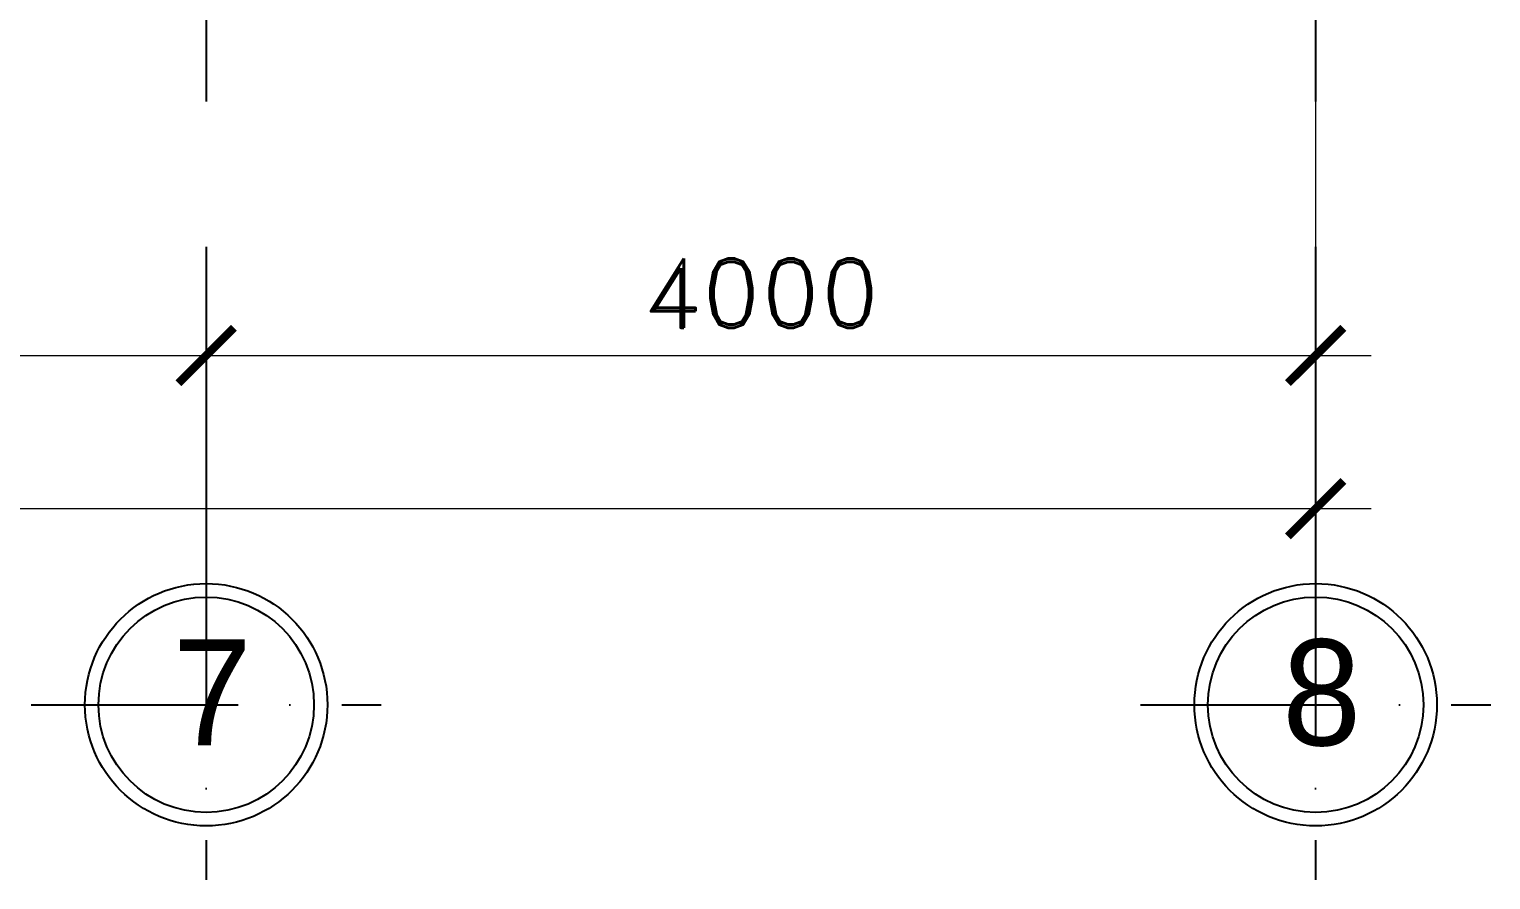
# Model space of a CAD drawing. Header units: inches. Extents: x 452443 to 881249, y 975131 to 1198310.
# Drawn here: x 482164 to 487433, y 1031891 to 1034959 of the extents above; entities that cross this region are included whole.
import ezdxf
from ezdxf.enums import TextEntityAlignment as Align

# ---------------------------------------------------------------- set-up
doc = ezdxf.new("R2010")
doc.units = ezdxf.units.IN
doc.header["$LTSCALE"] = 3.5
doc.header["$MEASUREMENT"] = 0
doc.linetypes.add('ACAD_ISO10W100', pattern=[18, 12, -3, 0, -3])
doc.linetypes.add('CENTER', pattern=[2, 1.25, -0.25, 0.25, -0.25])
for name, color, linetype in [('DOOR-84', 84, 'Continuous'), ('NOI THAT', 42, 'Continuous'), ('text', 3, 'Continuous'), ('thuocdo', 3, 'Continuous'), ('Truc', 252, 'Continuous'), ('VISIONABLE-LINE126', 126, 'Continuous')]:
    doc.layers.add(name, color=color, linetype=linetype)
doc.styles.add('romand', font='romand.shx')
doc.styles.add('STYLE5', font='VAVON_.TTF')
doc.dimstyles.new('TL100', dxfattribs={"dimscale": 100, "dimtxt": 2.5, "dimasz": 2, "dimexe": 2, "dimexo": 1, "dimgap": 1, "dimtad": 1, "dimdec": 0, "dimzin": 0, "dimdsep": 46, "dimtxsty": 'romand', "dimblk": 'ARCHTICK', "dimcen": 2, "dimdle": 2, "dimclrd": 256, "dimclre": 256, "dimclrt": 7, "dimadec": 0, "dimazin": 0, "dimtfac": 0.004, "dimtdec": 0, "dimtmove": 2, "dimatfit": 3, "dimfxl": 1, "dimtolj": 1, "dimtzin": 0, "dimlwd": 20, "dimlwe": 20, "dimarcsym": 1})

# ---------------------------------------------------------------- blocks, each defined once
blk = doc.blocks.new('truc tron')
at = {"layer": 'DOOR-84', "linetype": 'ACAD_ISO10W100', "ltscale": 20}
for p, q in [((0, -710.4), (0, 710.4)), ((710.4, 0), (-710.4, 0))]:
    blk.add_line(p, q, dxfattribs=at)
at = {"layer": 'DOOR-84', "linetype": 'Continuous'}
blk.add_circle((0, 0), 491.8, dxfattribs=at)
at = {"layer": 'NOI THAT', "linetype": 'Continuous'}
blk.add_circle((0, 0), 437.2, dxfattribs=at)
blk = doc.blocks.new('_ArchTick')
at = {"color": 0, "linetype": 'ByBlock', "const_width": 0.15}
blk.add_lwpolyline([(-0.5, -0.5), (0.5, 0.5)], dxfattribs=at)
blk = doc.blocks.new('*D3112')
at = {"layer": 'DEFPOINTS', "color": 0}
for p in [(478801.6, 1037086.7), (482801.6, 1033782), (482801.6, 1033727.7)]:
    blk.add_point(p, dxfattribs=at)
at = {"layer": 'thuocdo', "lineweight": 20}
for p, q in [((478801.6, 1036986.7), (478801.6, 1033582)), ((482801.6, 1033827.7), (482801.6, 1033982)), ((478601.6, 1033782), (483001.6, 1033782))]:
    blk.add_line(p, q, dxfattribs=at)
at = {"layer": 'thuocdo', "lineweight": 20, "xscale": 200, "yscale": 200, "zscale": 200, "rotation": 180}
blk.add_blockref('_ArchTick', (478801.6, 1033782), dxfattribs=at)
at = {"layer": 'thuocdo', "lineweight": 20, "xscale": 200, "yscale": 200, "zscale": 200}
blk.add_blockref('_ArchTick', (482801.6, 1033782), dxfattribs=at)
at = {"layer": 'thuocdo', "color": 7, "insert": (480801.6, 1034007), "char_height": 250, "attachment_point": 5, "style": 'romand'}
blk.add_mtext('\\A1;4000', dxfattribs=at)
blk = doc.blocks.new('*D3113')
at = {"layer": 'DEFPOINTS', "color": 0}
for p in [(486801.6, 1034957), (486801.6, 1033782), (482801.6, 1033727.7)]:
    blk.add_point(p, dxfattribs=at)
at = {"layer": 'thuocdo', "lineweight": 20}
for p, q in [((486801.6, 1034857), (486801.6, 1033582)), ((482801.6, 1033827.7), (482801.6, 1033982)), ((482601.6, 1033782), (487001.6, 1033782))]:
    blk.add_line(p, q, dxfattribs=at)
at = {"layer": 'thuocdo', "lineweight": 20, "xscale": 200, "yscale": 200, "zscale": 200, "rotation": 180}
blk.add_blockref('_ArchTick', (482801.6, 1033782), dxfattribs=at)
at = {"layer": 'thuocdo', "lineweight": 20, "xscale": 200, "yscale": 200, "zscale": 200}
blk.add_blockref('_ArchTick', (486801.6, 1033782), dxfattribs=at)
at = {"layer": 'thuocdo', "color": 7, "insert": (484801.6, 1034007), "char_height": 250, "attachment_point": 5, "style": 'romand'}
blk.add_mtext('\\A1;4000', dxfattribs=at)
blk = doc.blocks.new('*D3114')
at = {"layer": 'DEFPOINTS', "color": 0}
for p in [(458301.6, 1035181.9), (486801.6, 1035181.9), (486801.6, 1033229.7)]:
    blk.add_point(p, dxfattribs=at)
at = {"layer": 'thuocdo', "lineweight": 20}
for p, q in [((458301.6, 1035081.9), (458301.6, 1033029.7)), ((486801.6, 1035081.9), (486801.6, 1033029.7)), ((458101.6, 1033229.7), (487001.6, 1033229.7))]:
    blk.add_line(p, q, dxfattribs=at)
at = {"layer": 'thuocdo', "lineweight": 20, "xscale": 200, "yscale": 200, "zscale": 200, "rotation": 180}
blk.add_blockref('_ArchTick', (458301.6, 1033229.7), dxfattribs=at)
at = {"layer": 'thuocdo', "lineweight": 20, "xscale": 200, "yscale": 200, "zscale": 200}
blk.add_blockref('_ArchTick', (486801.6, 1033229.7), dxfattribs=at)
at = {"layer": 'thuocdo', "color": 7, "insert": (472551.6, 1033454.7), "char_height": 250, "attachment_point": 5, "style": 'romand'}
blk.add_mtext('\\A1;28500', dxfattribs=at)

msp = doc.modelspace()

# ---------------------------------------------------------------- linework, layer by layer
at = {"layer": 'Truc', "linetype": 'CENTER', "ltscale": 600}
for points in [[(482801.6, 1055173.5), (482801.6, 1032476.1)], [(486801.6, 1055173.5), (486801.6, 1032476.1)]]:
    msp.add_lwpolyline(points, dxfattribs=at)

# ---------------------------------------------------------------- block references
at = {"layer": 'VISIONABLE-LINE126', "linetype": 'Continuous', "xscale": 0.8886240000138059, "yscale": 0.8886240000138059, "zscale": 0.8886240000138059, "rotation": 180}
for p in [(482801.6, 1032522.2), (486801.6, 1032522.2)]:
    msp.add_blockref('truc tron', p, dxfattribs=at)

# ---------------------------------------------------------------- texts
at = {"layer": 'text', "linetype": 'Continuous', "style": 'STYLE5'}
for s, p in [('7', (482823.4, 1032375.6)), ('8', (486823.4, 1032375.6))]:
    msp.add_text(s, height=382.5, dxfattribs=at).set_placement(p, align=Align.CENTER)

# ---------------------------------------------------------------- dimensions: what is measured, and where the dimension line sits
at = {"layer": 'thuocdo'}
for base, p1, p2, picture, middle in [((482801.6, 1033782), (478801.6, 1037086.7), (482801.6, 1033727.7), '*D3112', (480801.6, 1034007)), ((486801.6, 1033229.7), (458301.6, 1035181.9), (486801.6, 1035181.9), '*D3114', (472551.6, 1033454.7)), ((486801.6, 1033782), (482801.6, 1033727.7), (486801.6, 1034957), '*D3113', (484801.6, 1034007))]:
    dim = msp.add_linear_dim(base=base, p1=p1, p2=p2, dimstyle='TL100', override={"dimarcsym": 1}, dxfattribs=at)
    dim.commit()
    dim.dimension.update_dxf_attribs({"geometry": picture, "text_midpoint": middle})

doc.saveas('drawing.dxf')
